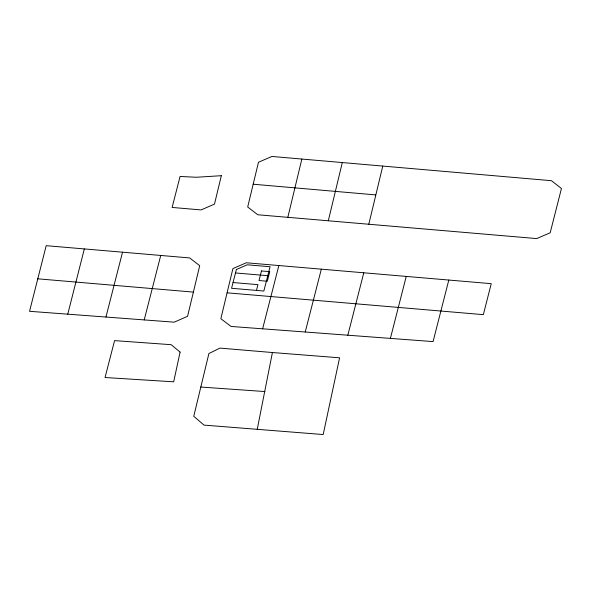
<?xml version="1.0" encoding="UTF-8"?>
<svg xmlns="http://www.w3.org/2000/svg" width="591" height="591" viewBox="0 0 591 591"><rect width="100%" height="100%" fill="white"/><g stroke="black" fill="none" stroke-linecap="round" stroke-linejoin="round"><path stroke-width="0.89" d="M257.225 429.391L272.414 352.531L339.589 357.806L323.181 434.548L203.976 425.099L193.767 416.278L208.904 353.536L219.941 348.099L272.414 352.531M368.791 224.248L382.776 166.071L551.455 180.698L561.45 188.492L550.177 232.795L536.694 238.579L257.765 214.762L247.695 207.005L258.474 162.252L271.934 156.452L382.776 166.071M328.3 220.79L342.307 162.555M287.832 217.325L301.861 159.045M193.39 292.102L199.706 265.684L189.645 257.927L84.328 248.922L46.194 245.679L29.55 311.302L174.212 322.169L187.576 316.288L193.39 292.102L37.617 278.797M67.766 314.176L84.328 248.922M105.952 317.042L122.522 252.202M305.229 332.009L321.327 269.164M347.833 335.2L363.783 272.798M160.73 255.46L144.211 319.923M256.472 290.417L257.949 284.663L233.046 282.535M262.626 328.818L278.863 265.529M390.392 338.392L406.246 276.425M448.805 280.06L433.07 341.598L231.037 326.446L220.857 318.726L232.913 268.573L246.344 262.766L491.239 283.673L483.342 314.656L227.099 292.818M200.615 387.024L264.901 391.552M235.506 272.953L267.767 275.709M375.654 194.904L253.177 184.215M180.092 352.103L173.673 381.816L105.043 377.516L114.573 340.615L171.176 344.693L180.092 352.103M221.33 175.697L214.496 204.117L201.058 209.923L172.129 207.441L180.078 176.458L196.308 177.256L221.33 175.697M236.393 269.489L231.569 288.29L263.837 291.045L270.065 266.748L247.237 264.798L236.393 269.489M261.466 270.944L259.013 280.526L267.309 281.235L269.769 271.653L261.466 270.944"/></g></svg>
